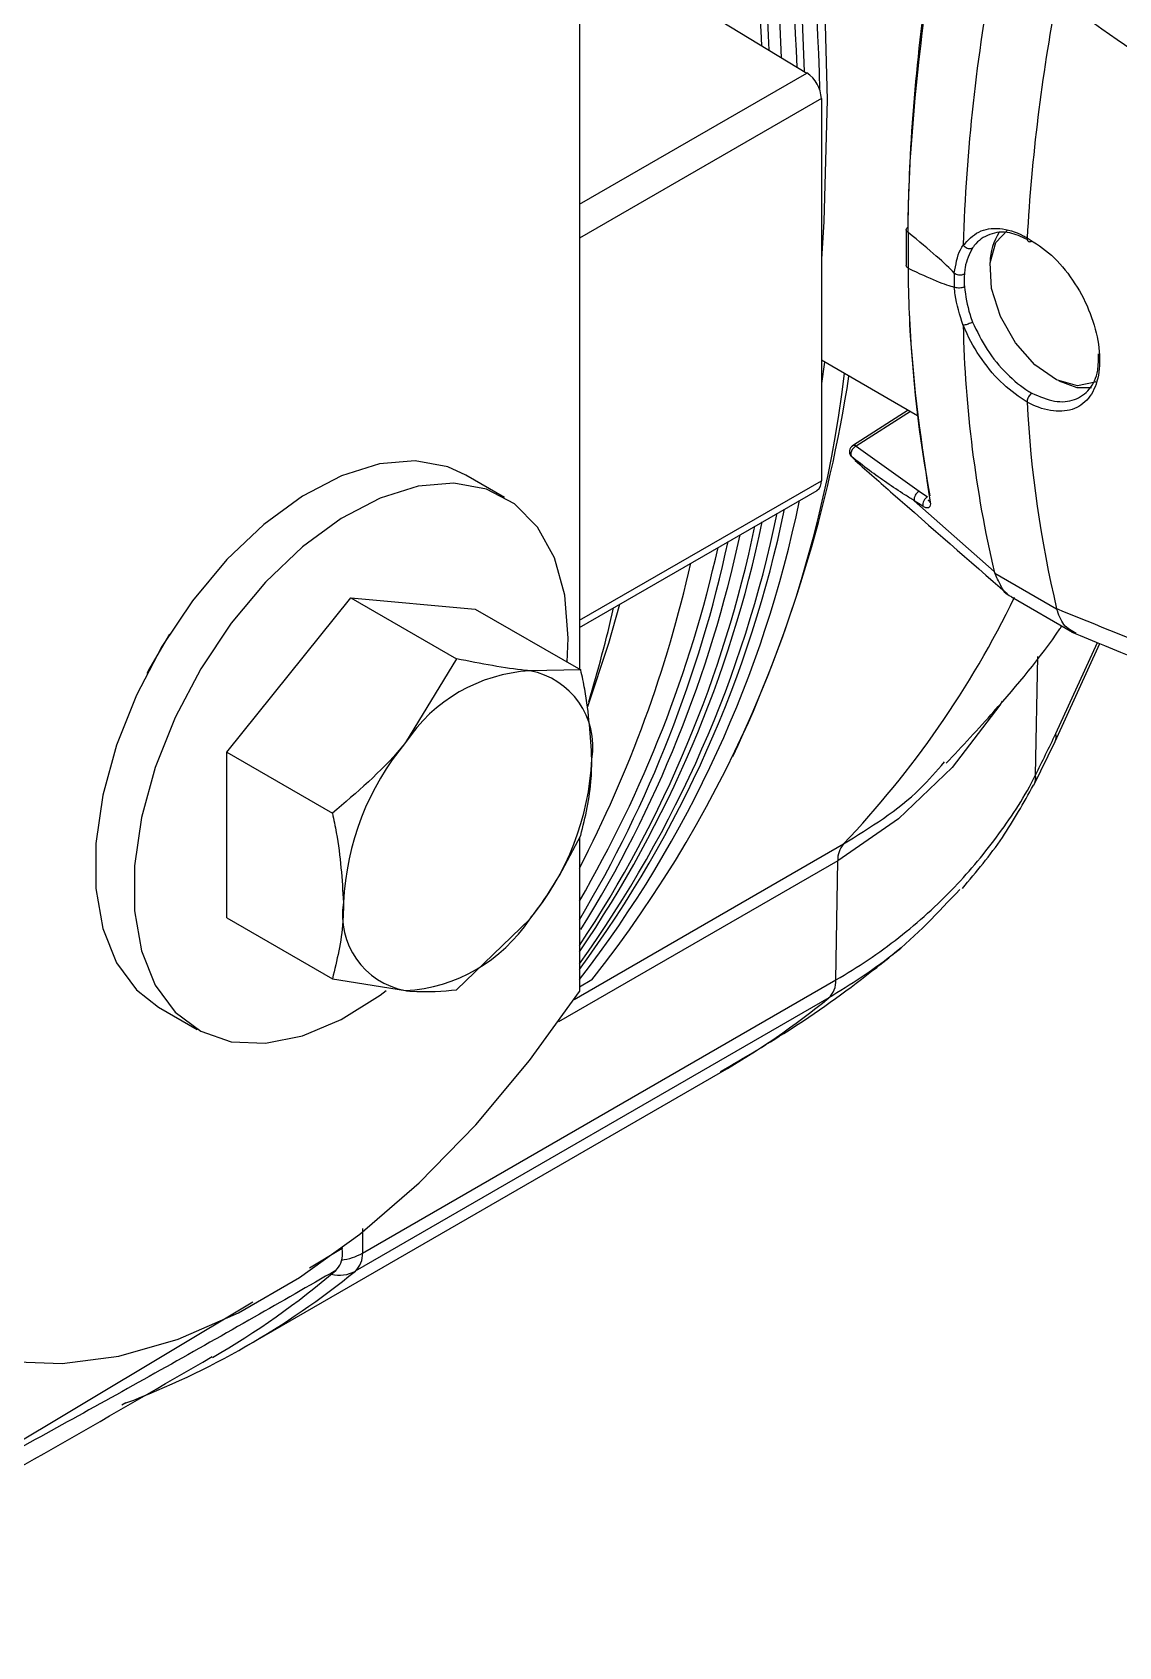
# Model space of a CAD drawing. Extents: x 16.5 to 113.1, y 4.4 to 84.5.
# Drawn here: x 27.931 to 29.477, y 7.501 to 9.8 of the extents above; entities that cross this region are included whole.
import ezdxf

# ---------------------------------------------------------------- set-up
doc = ezdxf.new("R2010")
doc.units = 0
doc.header["$MEASUREMENT"] = 0
doc.layers.add('OBJECT', color=7, linetype='CONTINUOUS')

msp = doc.modelspace()

# ---------------------------------------------------------------- linework, layer by layer
at = {"layer": 'OBJECT'}
for p, q in [((28.7099, 15.7608), (28.7099, 8.8932)), ((28.8125, 9.8767), (29.0336, 9.7423)), ((28.7099, 9.5555), (29.0336, 9.7423)), ((29.0543, 9.7059), (28.7099, 9.5071)), ((29.0543, 9.7059), (29.0543, 9.1616)), ((29.175, 9.519), (29.175, 9.4682)), ((29.1776, 9.5151), (29.1776, 9.5151)), ((29.1776, 9.5151), (29.1776, 9.4643)), ((29.347, 9.5076), (29.347, 9.5076)), ((29.1776, 9.4643), (29.1776, 9.4643)), ((29.2435, 9.4573), (29.2435, 9.4573)), ((29.2435, 9.4374), (29.2435, 9.4374)), ((29.1912, 9.2542), (29.0543, 9.3332)), ((29.0586, 9.3307), (29.0543, 9.3003)), ((29.347, 9.2734), (29.347, 9.2734)), ((29.1778, 9.2619), (29.0988, 9.2115)), ((29.1809, 9.2601), (29.1038, 9.211)), ((29.1038, 9.211), (29.1933, 9.1466)), ((29.0972, 9.1959), (29.0964, 9.1968)), ((29.0972, 9.1959), (29.1025, 9.1907)), ((28.6034, 9.1379), (28.5482, 9.1697)), ((28.7099, 8.9628), (29.0543, 9.1616)), ((28.7099, 8.9527), (29.0481, 9.1479)), ((29.1864, 9.1332), (29.3003, 9.0322)), ((29.1985, 9.1253), (29.1864, 9.1332)), ((29.1933, 9.1466), (29.2054, 9.1388)), ((29.3003, 9.0322), (29.3011, 9.0301)), ((29.3011, 9.0301), (29.3891, 8.9792)), ((28.2079, 8.7748), (28.3846, 8.9947)), ((28.3846, 8.9947), (28.535, 8.9079)), ((28.3846, 8.9947), (28.5614, 8.9789)), ((29.3249, 8.9962), (29.4119, 8.946)), ((28.5614, 8.9789), (28.7118, 8.8921)), ((29.3891, 8.9792), (29.3891, 8.9794)), ((29.387, 8.7901), (29.4506, 8.9296)), ((29.388, 8.8015), (29.4471, 8.9311)), ((28.535, 8.9079), (28.4624, 8.7888)), ((29.3591, 8.7424), (29.3625, 8.9114)), ((28.7118, 8.8921), (28.6392, 8.8909)), ((29.3566, 8.7282), (29.3869, 8.7904)), ((28.2079, 8.7748), (28.3582, 8.688)), ((28.2079, 8.5391), (28.2079, 8.7748)), ((28.7099, 8.6532), (28.7099, 8.4343)), ((28.7023, 8.4229), (29.0857, 8.6443)), ((29.0775, 8.6204), (28.6801, 8.391)), ((29.0749, 8.4505), (29.0775, 8.6204)), ((28.2079, 8.5391), (28.3582, 8.4523)), ((28.535, 8.4365), (28.6392, 8.5373)), ((28.3582, 8.4523), (28.4624, 8.4353)), ((28.401, 8.0615), (29.0749, 8.4505)), ((28.7274, 8.4506), (28.7099, 8.4405)), ((29.0648, 8.4249), (28.3909, 8.0359)), ((28.1108, 8.412), (28.1659, 8.3801)), ((28.2367, 7.9296), (28.9105, 8.3186)), ((28.4011, 8.0964), (28.401, 8.0615)), ((28.3723, 8.0679), (28.3255, 8.0399)), ((28.3722, 8.0691), (28.3723, 8.0679)), ((28.2448, 7.9915), (27.7482, 7.6939)), ((28.0644, 7.848), (28.0584, 7.8451))]:
    msp.add_line(p, q, dxfattribs=at)
at = {"layer": 'OBJECT', "flags": 128}
for points in [[(28.7099, 11.3497), (28.7574, 11.2289), (28.8277, 11.032), (28.8893, 10.8353), (28.9418, 10.6396), (28.9851, 10.4458), (29.019, 10.2545), (29.0432, 10.0666), (29.0578, 9.8828), (29.0627, 9.704), (29.0578, 9.5307), (29.0543, 9.4774)], [(29.4448, 9.3026), (29.444, 9.3022), (29.4186, 9.2968), (29.3889, 9.3053), (29.3583, 9.3265), (29.3307, 9.3578), (29.3092, 9.3956), (29.2966, 9.4352), (29.2943, 9.4718), (29.3027, 9.5011), (29.3198, 9.5191)], [(29.3921, 9.3037), (29.4179, 9.2946), (29.4386, 9.2943)], [(29.1038, 9.211), (29.1017, 9.2097), (29.0998, 9.2081), (29.0982, 9.206), (29.097, 9.2038), (29.0962, 9.2015), (29.096, 9.1994), (29.0964, 9.1974), (29.0972, 9.1959)], [(28.5482, 9.1697), (28.5224, 9.1815), (28.4761, 9.1901), (28.4251, 9.1858), (28.371, 9.1688), (28.3156, 9.1397), (28.2606, 9.0994), (28.2079, 9.0492), (28.1591, 8.9906), (28.1157, 8.9256), (28.0792, 8.8563), (28.0508, 8.7849), (28.0313, 8.7137), (28.0214, 8.645), (28.0214, 8.581), (28.0313, 8.5237), (28.0508, 8.4749), (28.0792, 8.4364), (28.1108, 8.412)], [(28.6926, 8.9032), (28.694, 8.9376), (28.689, 8.9985), (28.6743, 9.0517), (28.6502, 9.0955), (28.6176, 9.1285), (28.5775, 9.1497), (28.5312, 9.1582), (28.4802, 9.154), (28.4262, 9.137), (28.3708, 9.1079), (28.3158, 9.0676), (28.2631, 9.0173), (28.2142, 8.9588), (28.1709, 8.8938), (28.1344, 8.8245), (28.1059, 8.7531), (28.0864, 8.6819), (28.0765, 8.6132), (28.0765, 8.5491), (28.0864, 8.4918), (28.1059, 8.4431), (28.1344, 8.4046), (28.1709, 8.3774), (28.2142, 8.3625), (28.2631, 8.3603), (28.3158, 8.371), (28.3708, 8.3941), (28.4262, 8.429), (28.4349, 8.4356)], [(28.7219, 8.8401), (28.7516, 8.9304), (28.7673, 8.9858)], [(28.1265, 8.9433), (28.0982, 8.8949), (28.0942, 8.887)], [(29.3114, 8.8475), (29.3085, 8.8421), (29.2406, 8.7532), (29.164, 8.68), (29.0775, 8.6204), (29.0775, 8.6204), (29.0775, 8.6204)], [(27.826, 7.924), (27.8969, 7.9073), (27.9734, 7.9042), (28.0544, 7.9149), (28.1385, 7.9391), (28.2246, 7.9765), (28.3113, 8.0266), (28.3974, 8.0886), (28.4816, 8.1615), (28.5625, 8.2443), (28.639, 8.3357), (28.7099, 8.4343)]]:
    msp.add_lwpolyline(points, dxfattribs=at)
at = {"layer": 'OBJECT'}
for centre, radius, start, end in [((24.603, 9.6025), 4.4506, 1.4864, 22.6645), ((24.5822, 9.5861), 4.451, 2.0368, 21.9729), ((24.5761, 9.5792), 4.4469, 2.2119, 21.6265), ((24.5902, 9.5709), 4.4117, 2.5098, 20.9655), ((24.5819, 9.5602), 4.4035, 2.7938, 20.3724), ((24.6729, 9.5824), 4.3011, 2.651, 20.1856), ((31.8093, 9.4201), 2.5544, 169.1946, 178.2621), ((31.9533, 9.3613), 2.6103, 169.2043, 176.7876), ((29.008, 9.7038), 0.0463, 2.6744, 56.4596), ((29.3733, 9.4719), 0.0789, 146.494, 179.2161), ((30.9671, 9.42), 1.7114, 181.2506, 193.0978), ((27.3849, 9.517), 1.7144, 321.5376, 353.2043), ((27.1455, 9.6086), 1.9707, 334.7751, 351.3005), ((31.0089, 9.3613), 1.6642, 183.027, 193.2675), ((29.1042, 9.203), 0.01, 122.53, 218.7631), ((29.1009, 9.2073), 0.00465, 51.63, 117.1789), ((29.0395, 9.16), 0.0148, 305.114, 6.1982), ((27.3941, 9.468), 1.663, 322.297, 348.3971), ((29.2003, 9.1345), 0.014, 120.3018, 185.5069), ((29.2125, 9.1267), 0.014, 120.3018, 185.5034), ((29.2121, 9.1357), 0.00559, 191.5151, 238.5012), ((27.3564, 9.4614), 1.6803, 323.6577, 348.3226), ((27.3387, 9.4576), 1.6878, 324.332, 348.2957), ((27.3025, 9.4501), 1.7034, 325.7099, 348.2405), ((27.2843, 9.4465), 1.7115, 326.4054, 348.2121), ((27.2113, 9.4537), 1.7662, 328.1795, 347.9399), ((27.1819, 9.4475), 1.779, 329.1909, 347.9082), ((27.1835, 9.4516), 1.7662, 329.7925, 347.4113), ((27.1096, 9.4399), 1.8028, 332.5794, 347.3234), ((28.081, 9.6004), 1.3869, 316.4204, 334.1525), ((26.7541, 9.4398), 2.0564, 343.2413, 347.0994), ((28.6529, 8.6631), 0.2282, 93.4294, 146.5653), ((28.6191, 8.7828), 0.1099, 350.7481, 79.4533), ((28.7574, 8.5434), 0.3837, 140.2279, 177.3607), ((29.3702, 8.7974), 0.0183, 336.6705, 13.0597), ((28.3443, 8.7828), 0.3837, 320.2279, 357.3607), ((29.3342, 8.7393), 0.0251, 333.1375, 7.0903), ((29.1121, 8.6218), 0.0346, 139.6119, 182.4222), ((28.4825, 8.5434), 0.1099, 170.7481, 259.4533), ((28.4488, 8.6631), 0.2282, 273.4294, 326.5653), ((29.0421, 8.4486), 0.0328, 313.6403, 3.298), ((28.3207, 9.3396), 1.1791, 300.0127, 309.1269), ((28.3614, 8.1315), 0.0805, 277.0155, 299.5444), ((28.3683, 8.0596), 0.0328, 313.6403, 3.298), ((27.6487, 8.9481), 1.176, 290.6989, 309.1353), ((27.599, 8.9322), 1.1771, 300.0144, 310.477), ((28.3679, 8.0782), 0.0482, 256.5594, 298.6085)]:
    msp.add_arc(centre, radius, start, end, dxfattribs=at)
for centre, major_axis, ratio, start_param, end_param in [((30.6121, 10.4844), (0.9767, 2.0021), 0.525016, 2.109283, 2.305521), ((15.1496, 18.5172), (14.1054, -9.0791), 0.012142, 0.048936, 0.112898), ((15.1496, 18.5172), (14.1054, -9.0791), 0.012142, 6.185918, 6.24988), ((29.3387, 9.386), (-0.0659, 0.1269), 0.54529, 0.724385, 0.89521), ((30.6121, 10.4844), (0.9767, 2.0021), 0.525016, 2.373266, 2.529682)]:
    msp.add_ellipse(centre, major_axis=major_axis, ratio=ratio, start_param=start_param, end_param=end_param, dxfattribs=at)
for points, knots in [([(29.1776, 9.5151), (29.1777, 9.5206), (29.178, 9.5481), (29.1816, 9.6698), (29.1968, 9.7927), (29.2092, 9.892)], [0, 0, 0, 0, 0.045653, 0.228294, 1, 1, 1, 1]), ([(29.3891, 9.8502), (29.4465, 9.8102), (29.5451, 9.7415), (29.644, 9.6728), (29.6854, 9.644)], [0, 0, 0, 0, 0.58145, 1, 1, 1, 1]), ([(29.1776, 9.5151), (29.1769, 9.5157), (29.1756, 9.5167), (29.1748, 9.5187), (29.1752, 9.5205), (29.1763, 9.5219), (29.1771, 9.5225), (29.1773, 9.5227)], [0, 0, 0, 0, 0.235927, 0.471835, 0.707759, 0.925417, 1, 1, 1, 1]), ([(29.2563, 9.497), (29.2631, 9.5042), (29.2767, 9.5188), (29.3075, 9.5231), (29.3321, 9.5159), (29.3452, 9.5086), (29.347, 9.5076)], [0, 0, 0, 0, 0.315106, 0.632943, 0.949791, 1, 1, 1, 1]), ([(29.2435, 9.4573), (29.2455, 9.4693), (29.248, 9.4844), (29.2548, 9.4953), (29.2562, 9.4975)], [0, 0, 0, 0, 0.7918121, 1, 1, 1, 1]), ([(29.2562, 9.4975), (29.2562, 9.4975), (29.2562, 9.4973), (29.2562, 9.4972), (29.2562, 9.497), (29.2563, 9.497), (29.2563, 9.497)], [0, 0, 0, 0, 0.344546, 0.691935, 0.85964, 1, 1, 1, 1]), ([(29.2563, 9.497), (29.2571, 9.4961), (29.2586, 9.4945), (29.2616, 9.4929), (29.2648, 9.4922), (29.2673, 9.4924), (29.2687, 9.4929), (29.2693, 9.4931), (29.2695, 9.4932)], [0, 0, 0, 0, 0.214962, 0.429907, 0.644871, 0.859842, 0.951441, 1, 1, 1, 1]), ([(29.3472, 9.5054), (29.3388, 9.5091), (29.3198, 9.5176), (29.2929, 9.5143), (29.2767, 9.5031), (29.2703, 9.4944), (29.2695, 9.4932)], [0, 0, 0, 0, 0.2693471, 0.6097195, 0.9505071, 1, 1, 1, 1]), ([(29.347, 9.5076), (29.3588, 9.5001), (29.3825, 9.4852), (29.4132, 9.4482), (29.4364, 9.4055), (29.4496, 9.3607), (29.4517, 9.3195), (29.4423, 9.2864), (29.4223, 9.2652), (29.3936, 9.2582), (29.3668, 9.2638), (29.351, 9.2715), (29.347, 9.2734)], [0, 0, 0, 0, 0.106547, 0.213092, 0.319763, 0.426916, 0.534499, 0.642268, 0.74996, 0.857311, 0.964156, 1, 1, 1, 1]), ([(29.347, 9.5076), (29.347, 9.5067), (29.3471, 9.5049), (29.3481, 9.503), (29.3498, 9.502), (29.3517, 9.502), (29.353, 9.5026), (29.3536, 9.5029), (29.3538, 9.503)], [0, 0, 0, 0, 0.208432, 0.416874, 0.625336, 0.83387, 0.967125, 1, 1, 1, 1]), ([(29.2695, 9.4932), (29.2651, 9.4845), (29.2595, 9.4736), (29.2581, 9.4592), (29.2578, 9.4563)], [0, 0, 0, 0, 0.796375, 1, 1, 1, 1]), ([(29.1776, 9.4643), (29.1769, 9.4649), (29.1756, 9.4659), (29.1749, 9.4673), (29.1751, 9.4681), (29.1751, 9.4682)], [0, 0, 0, 0, 0.4615852, 0.9231329, 1, 1, 1, 1]), ([(29.1776, 9.4643), (29.1777, 9.4589), (29.178, 9.432), (29.1816, 9.3152), (29.1968, 9.2133), (29.2092, 9.1309)], [0, 0, 0, 0, 0.045653, 0.228294, 1, 1, 1, 1]), ([(29.2435, 9.4573), (29.2443, 9.4568), (29.246, 9.4557), (29.2492, 9.4549), (29.2526, 9.4547), (29.2551, 9.4552), (29.2568, 9.4558), (29.2574, 9.4561), (29.2578, 9.4563)], [0, 0, 0, 0, 0.209942, 0.419885, 0.629815, 0.83976, 0.898246, 1, 1, 1, 1]), ([(29.2578, 9.4563), (29.2576, 9.451), (29.2574, 9.4449), (29.2578, 9.4385), (29.2578, 9.4378)], [0, 0, 0, 0, 0.886114, 1, 1, 1, 1]), ([(29.2578, 9.4378), (29.2574, 9.4376), (29.2568, 9.4373), (29.2551, 9.4366), (29.2526, 9.4361), (29.2492, 9.4359), (29.246, 9.4363), (29.2443, 9.437), (29.2435, 9.4374)], [0, 0, 0, 0, 0.101754, 0.16024, 0.370185, 0.580115, 0.790058, 1, 1, 1, 1]), ([(29.2562, 9.3827), (29.2514, 9.3976), (29.2454, 9.4163), (29.2438, 9.4337), (29.2435, 9.4374)], [0, 0, 0, 0, 0.791837, 1, 1, 1, 1]), ([(29.2578, 9.4378), (29.2597, 9.4247), (29.262, 9.4082), (29.2682, 9.3911), (29.2695, 9.3876)], [0, 0, 0, 0, 0.796377, 1, 1, 1, 1]), ([(29.2563, 9.3831), (29.2563, 9.3831), (29.2562, 9.3831), (29.2562, 9.383), (29.2562, 9.3828), (29.2562, 9.3827), (29.2562, 9.3827)], [0, 0, 0, 0, 0.159972, 0.363956, 0.750397, 1, 1, 1, 1]), ([(29.2695, 9.3876), (29.2693, 9.3875), (29.2687, 9.3872), (29.2673, 9.3864), (29.2648, 9.3853), (29.2616, 9.3842), (29.2586, 9.3833), (29.2571, 9.3832), (29.2563, 9.3831)], [0, 0, 0, 0, 0.048559, 0.140158, 0.355129, 0.570093, 0.785038, 1, 1, 1, 1]), ([(29.347, 9.2734), (29.3356, 9.2812), (29.3128, 9.2967), (29.2818, 9.3335), (29.2642, 9.364), (29.2573, 9.3807), (29.2563, 9.3831)], [0, 0, 0, 0, 0.315568, 0.631102, 0.947588, 1, 1, 1, 1]), ([(29.2695, 9.3876), (29.2759, 9.3743), (29.2887, 9.3475), (29.3175, 9.3129), (29.3403, 9.2943), (29.3523, 9.2871), (29.3538, 9.2862)], [0, 0, 0, 0, 0.318291, 0.636579, 0.954853, 1, 1, 1, 1]), ([(29.3538, 9.2862), (29.3648, 9.2816), (29.387, 9.2724), (29.4157, 9.2751), (29.4369, 9.2904), (29.4488, 9.3139), (29.4487, 9.3343), (29.4487, 9.3425)], [0, 0, 0, 0, 0.214298, 0.428608, 0.642726, 0.856927, 1, 1, 1, 1]), ([(29.3538, 9.2862), (29.3536, 9.2861), (29.353, 9.2857), (29.3517, 9.2846), (29.3498, 9.2824), (29.3481, 9.2794), (29.3471, 9.2762), (29.347, 9.2744), (29.347, 9.2734)], [0, 0, 0, 0, 0.032875, 0.16613, 0.374664, 0.583125, 0.79155, 1, 1, 1, 1]), ([(29.1864, 9.1332), (29.182, 9.1359), (29.1599, 9.1499), (29.1296, 9.1705), (29.1056, 9.1893), (29.0972, 9.1959)], [0, 0, 0, 0, 0.139684, 0.698664, 1, 1, 1, 1]), ([(29.1023, 9.1905), (29.1203, 9.1747), (29.1922, 9.1111), (29.2647, 9.0479), (29.3191, 9.0004)], [0, 0, 0, 0, 0.249076, 1, 1, 1, 1]), ([(29.2092, 9.1309), (29.2093, 9.1294), (29.2097, 9.1263), (29.2081, 9.1235), (29.2052, 9.1226), (29.2017, 9.1234), (29.1994, 9.1248), (29.1985, 9.1253)], [0, 0, 0, 0, 0.219061, 0.438022, 0.659218, 0.880002, 1, 1, 1, 1]), ([(29.2066, 9.1345), (29.2066, 9.1345), (29.2068, 9.1338), (29.2067, 9.1335), (29.2067, 9.1337), (29.2067, 9.1337)], [0, 0, 0, 0, 0.11369, 0.931427, 1, 1, 1, 1]), ([(29.325, 8.9964), (29.3247, 8.9965), (29.3174, 8.9983), (29.3108, 9.0092), (29.3038, 9.0242), (29.3011, 9.0301)], [0, 0, 0, 0, 0.0279357, 0.6195027, 1, 1, 1, 1]), ([(29.3891, 8.9794), (29.4465, 8.9561), (29.5451, 8.916), (29.644, 8.8761), (29.6854, 8.8594)], [0, 0, 0, 0, 0.58145, 1, 1, 1, 1]), ([(29.4171, 8.944), (29.4106, 8.9475), (29.3975, 8.9546), (29.392, 8.9709), (29.3891, 8.9792)], [0, 0, 0, 0, 0.4915339, 1, 1, 1, 1]), ([(29.2317, 8.7591), (29.2546, 8.7835), (29.3118, 8.8446), (29.3666, 8.9104), (29.3957, 8.9534), (29.3966, 8.9548)], [0, 0, 0, 0, 0.392594, 0.980324, 1, 1, 1, 1]), ([(29.4109, 8.946), (29.4725, 8.9206), (29.5734, 8.879), (29.6747, 8.8377), (29.7142, 8.8217)], [0, 0, 0, 0, 0.611003, 1, 1, 1, 1]), ([(28.6392, 8.8909), (28.6371, 8.8911), (28.607, 8.8939), (28.5697, 8.9012), (28.535, 8.9079)], [0, 0, 0, 0, 0.070214, 1, 1, 1, 1]), ([(28.7276, 8.7651), (28.7256, 8.7978), (28.7231, 8.8391), (28.7138, 8.8829), (28.7118, 8.8921)], [0, 0, 0, 0, 0.788998, 1, 1, 1, 1]), ([(28.4624, 8.7888), (28.4603, 8.7862), (28.4302, 8.7492), (28.3929, 8.7175), (28.3582, 8.688)], [0, 0, 0, 0, 0.070213, 1, 1, 1, 1]), ([(29.3591, 8.7424), (29.3591, 8.7424), (29.3686, 8.7615), (29.3783, 8.7815), (29.388, 8.8015)], [0, 0, 0, 0, 0.000029, 1, 1, 1, 1]), ([(28.7118, 8.6564), (28.7183, 8.6825), (28.7267, 8.7165), (28.7274, 8.756), (28.7276, 8.7651)], [0, 0, 0, 0, 0.7681508, 1, 1, 1, 1]), ([(29.0857, 8.6443), (29.1241, 8.6679), (29.1771, 8.7005), (29.2182, 8.748), (29.2295, 8.7611)], [0, 0, 0, 0, 0.725398, 1, 1, 1, 1]), ([(29.0749, 8.4505), (29.0749, 8.4505), (29.1063, 8.4687), (29.1662, 8.5091), (29.2439, 8.5793), (29.3086, 8.658), (29.3443, 8.7123), (29.3591, 8.7424), (29.3591, 8.7424)], [0, 0, 0, 0, 0.000005, 0.2589, 0.517796, 0.758901, 0.999996, 1, 1, 1, 1]), ([(29.255, 8.5809), (29.2748, 8.6045), (29.3133, 8.6504), (29.3421, 8.7028), (29.3561, 8.7282)], [0, 0, 0, 0, 0.514626, 1, 1, 1, 1]), ([(28.3582, 8.688), (28.3602, 8.6788), (28.3695, 8.635), (28.372, 8.5937), (28.374, 8.561)], [0, 0, 0, 0, 0.211002, 1, 1, 1, 1]), ([(28.6392, 8.5373), (28.6413, 8.5399), (28.6709, 8.5772), (28.6921, 8.6182), (28.7118, 8.6564)], [0, 0, 0, 0, 0.070213, 1, 1, 1, 1]), ([(29.2512, 8.5796), (29.2205, 8.5467), (29.1654, 8.4874), (29.0957, 8.4441), (29.0648, 8.4249)], [0, 0, 0, 0, 0.55543, 1, 1, 1, 1]), ([(28.374, 8.561), (28.3739, 8.5519), (28.3731, 8.5124), (28.3647, 8.4784), (28.3582, 8.4523)], [0, 0, 0, 0, 0.2318492, 1, 1, 1, 1]), ([(28.9108, 8.32), (28.9453, 8.3403), (29.0222, 8.3855), (29.1063, 8.4468), (29.156, 8.4868), (29.1675, 8.496)], [0, 0, 0, 0, 0.385443, 0.858638, 1, 1, 1, 1]), ([(28.4624, 8.4353), (28.4645, 8.4351), (28.4941, 8.4326), (28.5153, 8.4346), (28.535, 8.4365)], [0, 0, 0, 0, 0.070214, 1, 1, 1, 1]), ([(28.3631, 8.0368), (28.3658, 8.0399), (28.371, 8.0461), (28.3729, 8.0582), (28.3724, 8.0659), (28.3723, 8.0679)], [0, 0, 0, 0, 0.425026, 0.850044, 1, 1, 1, 1]), ([(28.3631, 8.0368), (28.3244, 8.0146), (28.2434, 7.968), (28.1212, 7.8989), (27.997, 7.8298), (27.8728, 7.7614), (27.7902, 7.7167), (27.7482, 7.6939)], [0, 0, 0, 0, 0.187145, 0.391348, 0.595125, 0.793954, 1, 1, 1, 1]), ([(27.4505, 7.5009), (27.5542, 7.557), (27.8017, 7.691), (28.0455, 7.832), (28.1872, 7.914)], [0, 0, 0, 0, 0.4184783, 1, 1, 1, 1])]:
    msp.add_open_spline(points, degree=3, knots=knots, dxfattribs=at)

doc.saveas('drawing.dxf')
